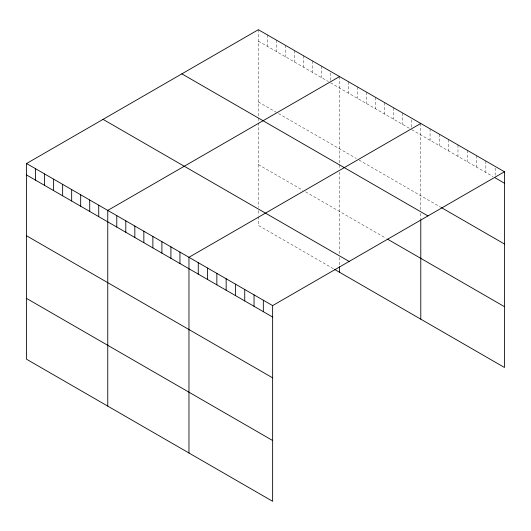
<?xml version="1.0" encoding="UTF-8"?>
<svg xmlns="http://www.w3.org/2000/svg" width="531" height="531" viewBox="0 0 531 531"><rect width="100%" height="100%" fill="white"/><g stroke="black" fill="none" stroke-linecap="round" stroke-linejoin="round"><path stroke-width="0.4" stroke-dasharray="2.65 1.99" d="M258.365 41.133L328.47 81.608M330.554 82.809L410.37 128.894M411.757 129.69L493.007 176.604M258.365 101.939L276.412 112.36M278.496 113.561L356.235 158.444M359.009 160.043L440.803 207.269M258.365 164.59L302.789 190.237M305.564 191.837L386.077 238.326M333.329 268.679L258.365 225.396L258.365 216.821M495.151 168.028L495.151 176.206M485.858 161.026L485.858 172.475M476.559 155.663L476.559 167.106M467.267 150.293L467.267 161.736M457.968 144.93L457.968 156.373M448.668 139.56L448.668 151.003M439.376 134.19L439.376 145.633M430.077 128.827L430.077 140.27M420.784 123.457L420.784 210.17M420.784 213.382L420.784 219.004M411.757 119.88L411.757 127.241M402.737 113.037L402.737 124.486M393.71 107.826L393.71 119.276M384.69 102.622L384.69 114.065M375.669 97.412L375.669 108.855M366.642 92.202L366.642 103.645M357.622 86.991L357.622 98.434M348.595 81.781L348.595 93.224M339.575 76.57L339.575 164.086M339.575 164.889L339.575 168.904M339.575 172.117L339.575 254.356M339.575 257.469L339.575 265.268M330.554 72.999L330.554 80.354M321.527 66.156L321.527 77.599M312.507 60.946L312.507 72.389M303.48 55.735L303.48 67.178M294.459 50.525L294.459 61.968M285.439 45.314L285.439 56.764M276.412 40.104L276.412 51.553M267.392 34.9L267.392 46.343M258.365 29.69L258.365 117.198M258.365 118.001L258.365 122.024M258.365 122.827L258.365 207.468M258.365 210.588L258.365 215.267"/><path stroke-width="0.8" d="M26.55 163.528L272.635 305.604L272.635 501.31L26.55 359.235L26.55 163.528L258.365 29.69L504.45 171.765L504.45 367.472L334.716 269.476M339.575 76.57L107.76 210.409L107.76 406.122M420.784 123.457L188.963 257.296L188.963 453.009M272.635 305.604L504.45 171.765M495.151 177.839L504.45 183.208M441.52 207.681L504.45 244.014M181.867 73.855L427.953 215.931M387.464 239.123L504.45 306.666M103.047 119.362L349.132 261.438M26.55 174.971L272.635 317.047M26.55 235.777L272.635 377.853M26.55 298.429L272.635 440.504M420.784 219.807L420.784 319.171M339.575 266.827L339.575 272.284M263.336 300.234L263.336 311.677M254.037 294.864L254.037 306.314M244.745 289.501L244.745 300.944M235.445 284.131L235.445 295.575M226.153 278.762L226.153 290.211M216.854 273.399L216.854 284.842M207.555 268.029L207.555 279.472M198.262 262.666L198.262 274.109M179.943 252.086L179.943 263.529M170.916 246.875L170.916 258.325M161.895 241.665L161.895 253.114M152.875 236.461L152.875 247.904M143.848 231.25L143.848 242.694M134.828 226.04L134.828 237.483M125.801 220.83L125.801 232.273M116.78 215.619L116.78 227.062M98.733 205.205L98.733 216.648M89.712 199.995L89.712 211.438M80.685 194.784L80.685 206.227M71.665 189.574L71.665 201.017M62.645 184.363L62.645 195.806M53.618 179.153L53.618 190.602M44.597 173.942L44.597 185.392M35.57 168.739L35.57 180.182"/></g></svg>
